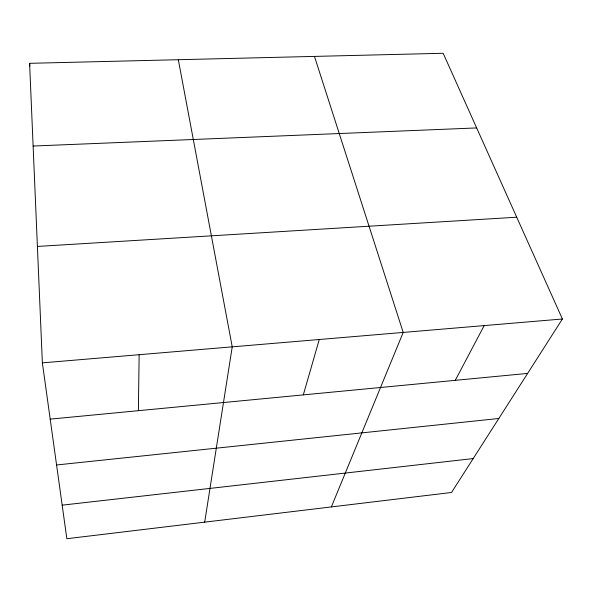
<?xml version="1.0" encoding="UTF-8"?>
<svg xmlns="http://www.w3.org/2000/svg" width="592" height="592" viewBox="0 0 592 592"><rect width="100%" height="100%" fill="white"/><g stroke="black" fill="none" stroke-linecap="round" stroke-linejoin="round"><path stroke-width="0.89" d="M138.373 410.693L139.142 354.704M204.684 522.151L232.234 346.853L178.325 59.711M303.311 394.894L319.266 339.512M331.35 506.93L403.196 332.43L314.456 56.403M455.263 380.338L484.189 325.593M562.4 318.999L451.533 492.477L66.844 538.72L42.365 362.866L29.6 63.322L443.164 53.28L562.4 318.999L42.365 362.866M62.167 505.154L473.208 458.571M56.573 464.972L498.827 418.485M50.194 419.136L527.635 373.404M37.407 246.435L516.727 217.212M33.122 146.039L476.664 127.931M29.6 63.322L29.896 66.052"/></g></svg>
